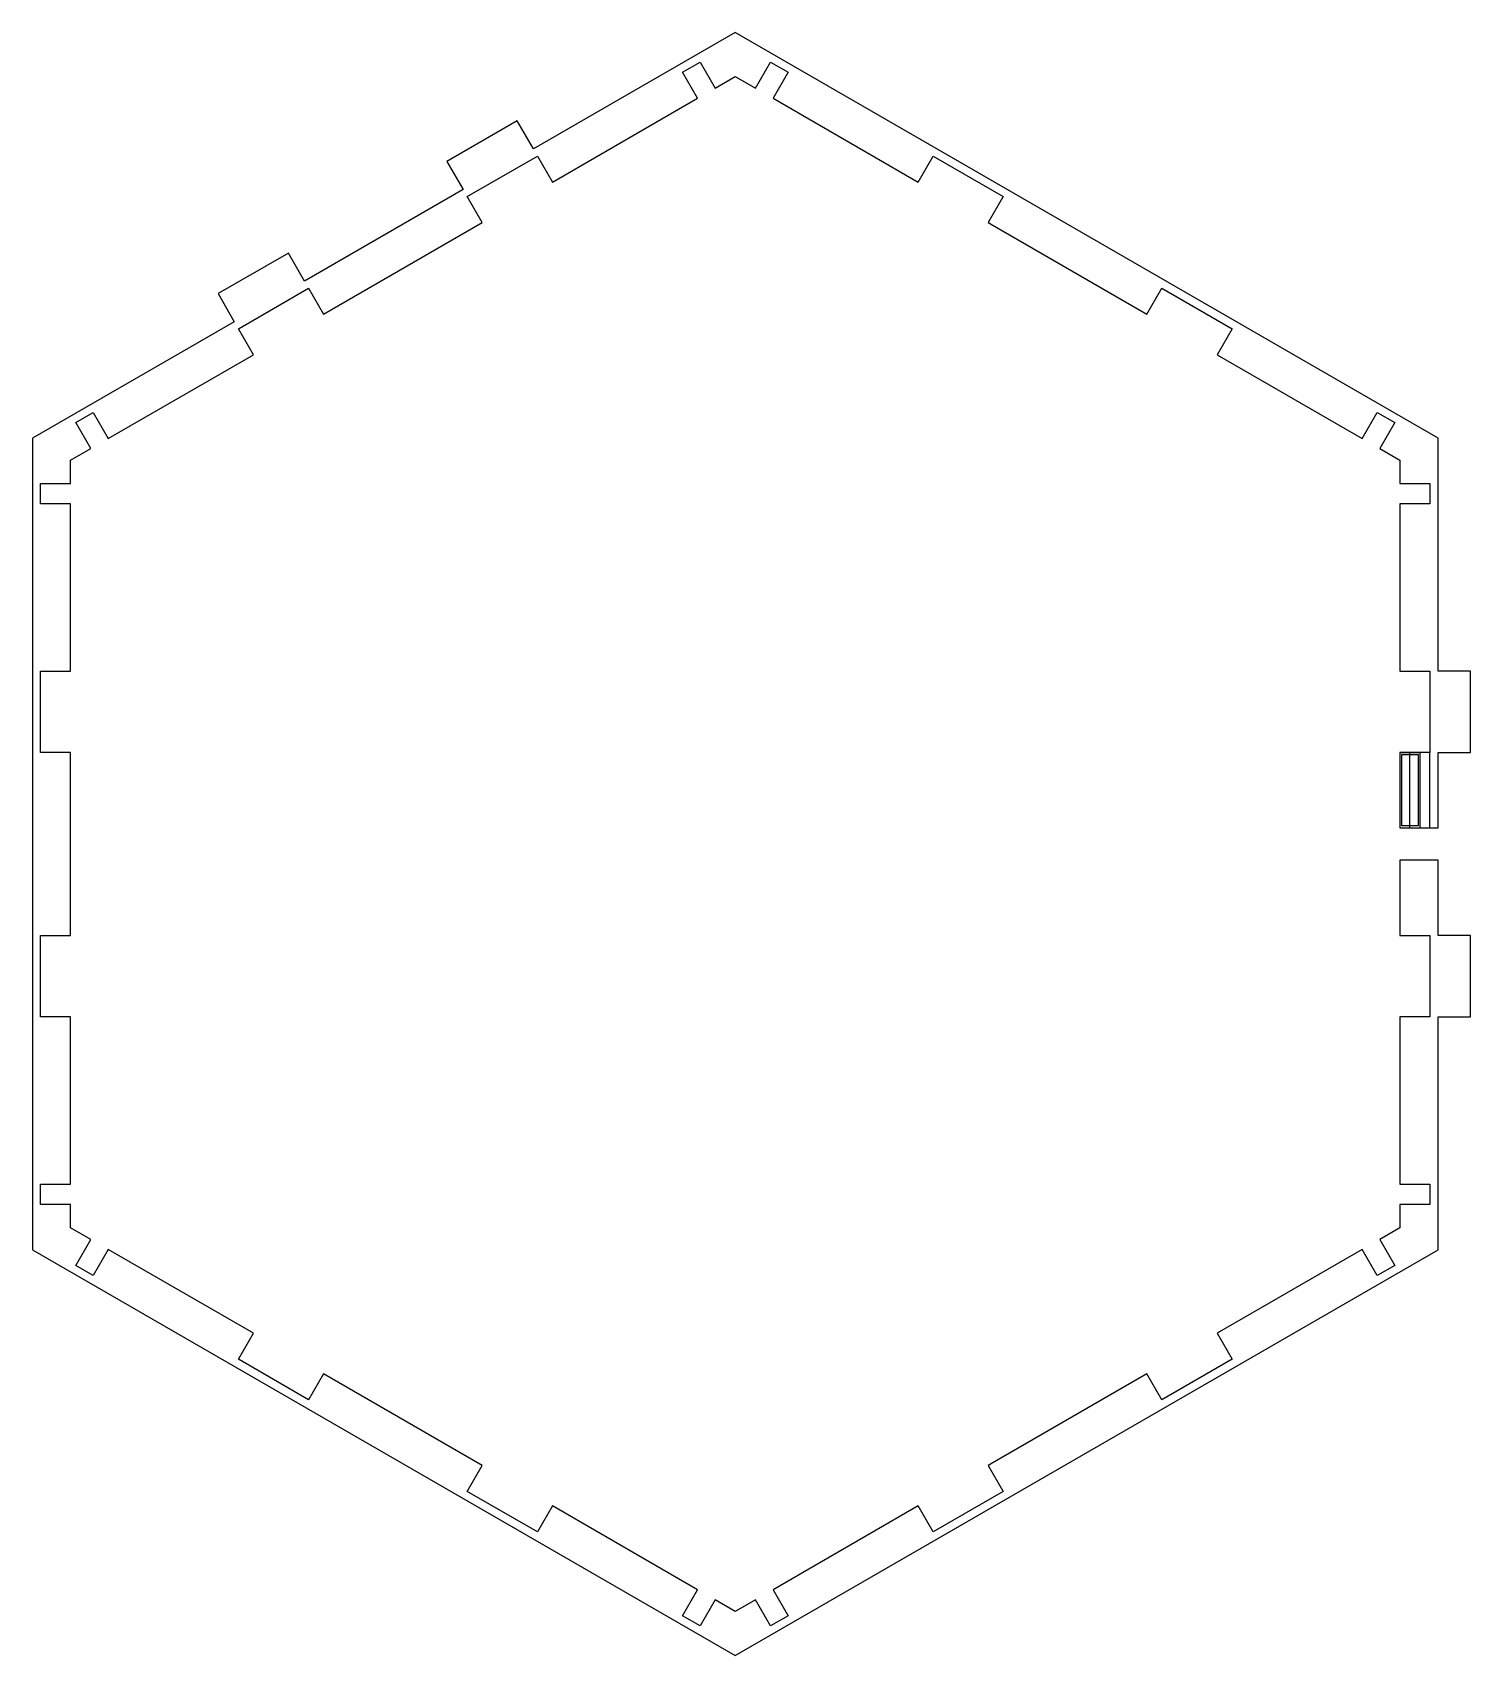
# Model space of a CAD drawing. Header units: millimetres. Extents: x -87 to 91, y -100 to 100.
import ezdxf

# ---------------------------------------------------------------- set-up
doc = ezdxf.new("R2010")
doc.units = ezdxf.units.MM
doc.layers.get('0').update_dxf_attribs({"linetype": 'CONTINUOUS'})

msp = doc.modelspace()

# ---------------------------------------------------------------- linework, layer by layer
for p, q in [((0, 100), (-24.87, 85.64)), ((86.6, 50), (0, 100)), ((-6.5, 95.1), (-4.33, 96.35)), ((-4.33, 96.35), (-2.48, 93.14)), ((2.48, 93.14), (4.33, 96.35)), ((4.33, 96.35), (6.5, 95.1)), ((-4.65, 91.89), (-6.5, 95.1)), ((-2.48, 93.14), (0, 94.57)), ((0, 94.57), (2.48, 93.14)), ((6.5, 95.1), (4.65, 91.89)), ((-22.52, 81.57), (-4.65, 91.89)), ((4.65, 91.89), (22.52, 81.57)), ((-26.87, 89.1), (-35.53, 84.1)), ((-24.87, 85.64), (-26.87, 89.1)), ((-35.53, 84.1), (-33.53, 80.64)), ((-33.03, 79.77), (-24.37, 84.77)), ((-24.37, 84.77), (-22.52, 81.57)), ((22.52, 81.57), (24.37, 84.77)), ((24.37, 84.77), (33.03, 79.77)), ((-33.53, 80.64), (-53.07, 69.36)), ((-31.18, 76.57), (-33.03, 79.77)), ((33.03, 79.77), (31.18, 76.57)), ((-50.72, 65.29), (-31.18, 76.57)), ((31.18, 76.57), (50.72, 65.29)), ((-55.07, 72.82), (-63.73, 67.82)), ((-53.07, 69.36), (-55.07, 72.82)), ((-61.23, 63.49), (-52.57, 68.49)), ((-52.57, 68.49), (-50.72, 65.29)), ((50.72, 65.29), (52.57, 68.49)), ((52.57, 68.49), (61.23, 63.49)), ((-63.73, 67.82), (-61.73, 64.36)), ((-61.73, 64.36), (-86.6, 50)), ((-59.38, 60.29), (-61.23, 63.49)), ((61.23, 63.49), (59.38, 60.29)), ((-77.26, 49.97), (-59.38, 60.29)), ((59.38, 60.29), (77.26, 49.97)), ((-81.27, 51.92), (-79.11, 53.17)), ((-79.11, 53.17), (-77.26, 49.97)), ((77.26, 49.97), (79.11, 53.17)), ((79.11, 53.17), (81.27, 51.92)), ((-79.42, 48.72), (-81.27, 51.92)), ((81.27, 51.92), (79.42, 48.72)), ((86.6, 40), (86.6, 50)), ((-86.6, 50), (-86.6, -50)), ((-81.9, 47.29), (-79.42, 48.72)), ((79.42, 48.72), (81.9, 47.29)), ((-81.9, 44.42), (-81.9, 47.29)), ((81.9, 47.29), (81.9, 44.42)), ((-85.6, 41.92), (-85.6, 44.42)), ((-85.6, 44.42), (-81.9, 44.42)), ((81.9, 44.42), (85.6, 44.42)), ((85.6, 44.42), (85.6, 41.92)), ((-81.9, 41.92), (-85.6, 41.92)), ((-81.9, 21.28), (-81.9, 41.92)), ((85.6, 41.92), (81.9, 41.92)), ((81.9, 41.92), (81.9, 21.28)), ((86.6, 28), (86.6, 40)), ((86.6, 21.28), (86.6, 28)), ((-85.6, 11.28), (-85.6, 21.28)), ((-85.6, 21.28), (-81.9, 21.28)), ((81.9, 21.28), (85.6, 21.28)), ((85.6, 21.28), (85.6, 11.28)), ((90.6, 21.28), (86.6, 21.28)), ((90.6, 11.28), (90.6, 21.28)), ((-81.9, 11.28), (-85.6, 11.28)), ((-81.9, -11.28), (-81.9, 11.28)), ((85.6, 11.28), (81.9, 11.28)), ((81.9, 11.28), (81.9, 2)), ((81.9, 11.28), (84.4, 11.28)), ((83.1, 11.28), (83.1, 2)), ((84.4, 2), (84.4, 11.28)), ((86.6, 2), (86.6, 11.28)), ((86.6, 11.28), (90.6, 11.28)), ((81.9, 2), (86.6, 2)), ((81.9, 2), (84.4, 2)), ((86.6, -2), (81.9, -2)), ((81.9, -2), (81.9, -11.28)), ((86.6, -11.28), (86.6, -2)), ((-85.6, -21.28), (-85.6, -11.28)), ((-85.6, -11.28), (-81.9, -11.28)), ((81.9, -11.28), (85.6, -11.28)), ((85.6, -11.28), (85.6, -21.28)), ((90.6, -11.28), (86.6, -11.28)), ((90.6, -21.28), (90.6, -11.28)), ((-81.9, -21.28), (-85.6, -21.28)), ((-81.9, -41.92), (-81.9, -21.28)), ((85.6, -21.28), (81.9, -21.28)), ((81.9, -21.28), (81.9, -41.92)), ((86.6, -28), (86.6, -21.28)), ((86.6, -21.28), (90.6, -21.28)), ((86.6, -40), (86.6, -28)), ((86.6, -50), (86.6, -40)), ((-85.6, -44.42), (-85.6, -41.92)), ((-85.6, -41.92), (-81.9, -41.92)), ((81.9, -41.92), (85.6, -41.92)), ((85.6, -41.92), (85.6, -44.42)), ((-81.9, -44.42), (-85.6, -44.42)), ((-81.9, -47.29), (-81.9, -44.42)), ((85.6, -44.42), (81.9, -44.42)), ((81.9, -44.42), (81.9, -47.29)), ((-79.42, -48.72), (-81.9, -47.29)), ((81.9, -47.29), (79.42, -48.72)), ((-81.27, -51.92), (-79.42, -48.72)), ((-77.26, -49.97), (-79.11, -53.17)), ((-59.38, -60.29), (-77.26, -49.97)), ((0, -100), (86.6, -50)), ((77.26, -49.97), (59.38, -60.29)), ((79.11, -53.17), (77.26, -49.97)), ((79.42, -48.72), (81.27, -51.92)), ((-86.6, -50), (0, -100)), ((-79.11, -53.17), (-81.27, -51.92)), ((81.27, -51.92), (79.11, -53.17)), ((-61.23, -63.49), (-59.38, -60.29)), ((59.38, -60.29), (61.23, -63.49)), ((-52.57, -68.49), (-61.23, -63.49)), ((61.23, -63.49), (52.57, -68.49)), ((-50.72, -65.29), (-52.57, -68.49)), ((-31.18, -76.57), (-50.72, -65.29)), ((50.72, -65.29), (31.18, -76.57)), ((52.57, -68.49), (50.72, -65.29)), ((-33.03, -79.77), (-31.18, -76.57)), ((31.18, -76.57), (33.03, -79.77)), ((-24.37, -84.77), (-33.03, -79.77)), ((33.03, -79.77), (24.37, -84.77)), ((-22.52, -81.57), (-24.37, -84.77)), ((-4.65, -91.89), (-22.52, -81.57)), ((22.52, -81.57), (4.65, -91.89)), ((24.37, -84.77), (22.52, -81.57)), ((-6.5, -95.1), (-4.65, -91.89)), ((4.65, -91.89), (6.5, -95.1)), ((-2.48, -93.14), (-4.33, -96.35)), ((0, -94.57), (-2.48, -93.14)), ((2.48, -93.14), (0, -94.57)), ((4.33, -96.35), (2.48, -93.14)), ((-4.33, -96.35), (-6.5, -95.1)), ((6.5, -95.1), (4.33, -96.35))]:
    msp.add_line(p, q)
for points in [[(81.9, 2), (85.6, 2), (85.6, 11.28), (81.9, 11.28)], [(82.15, 11.03), (84.15, 11.03), (84.15, 2.25), (82.15, 2.25)]]:
    msp.add_lwpolyline(points, close=True)

doc.saveas('drawing.dxf')
